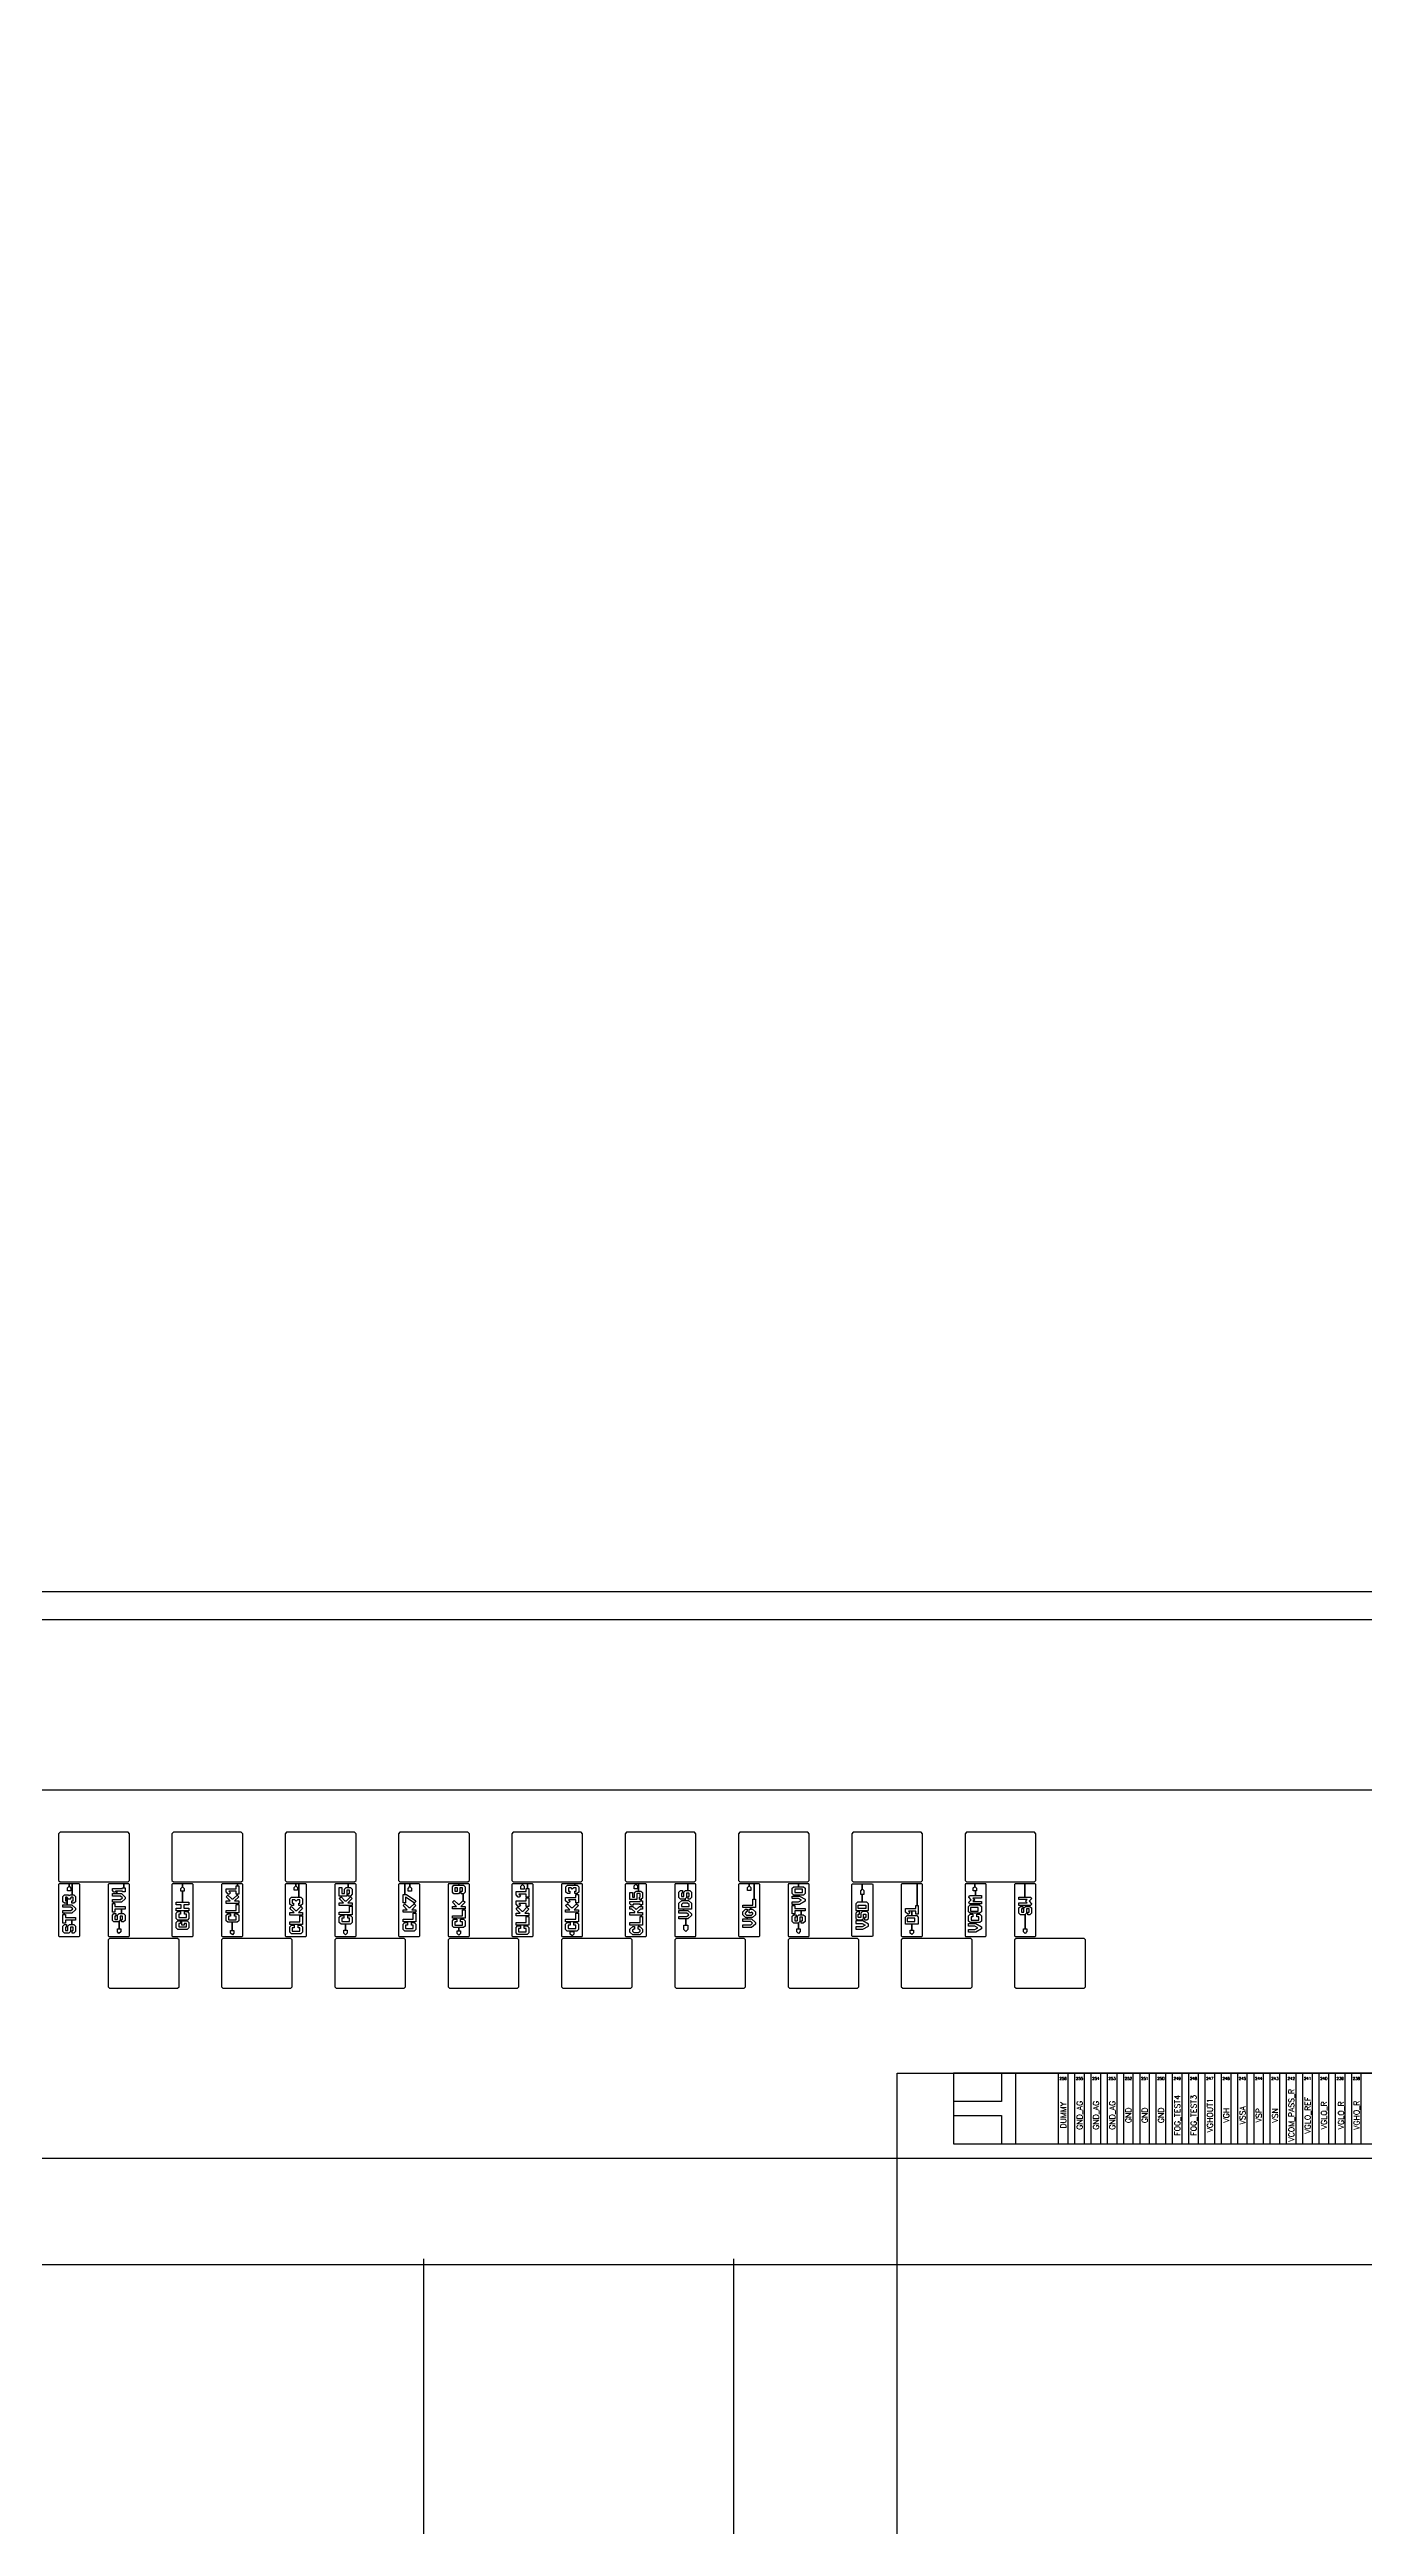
# Model space of a CAD drawing. Header units: millimetres. Extents: x 1862 to 2439, y 367 to 860.
# Drawn here: x 2035.96 to 2045.24, y 553.34 to 570.83 of the extents above; entities that cross this region are included whole.
import ezdxf
from ezdxf.enums import TextEntityAlignment as Align

# ---------------------------------------------------------------- set-up
doc = ezdxf.new("R2010")
doc.units = ezdxf.units.MM
for name, color, linetype in [('BL', 7, 'Continuous'), ('Cover lens', 6, 'Continuous'), ('dim', 4, 'Continuous'), ('DIM（标注）', 3, 'Continuous'), ('FPC', 7, 'Continuous'), ('标 注', 3, 'Continuous')]:
    doc.layers.add(name, color=color, linetype=linetype)
doc.styles.get("Standard").update_dxf_attribs({"font": 'txt', "bigfont": 'gbcbig.shx'})
doc.styles.add('宋体', font='')
doc.styles.get('宋体').set_extended_font_data('SimSun')
doc.dimstyles.new('LYLCM', dxfattribs={"dimtxt": 3, "dimasz": 1.2, "dimexe": 0.2, "dimexo": 0.2, "dimgap": 0.09, "dimtad": 0, "dimzin": 0, "dimdsep": 46, "dimtxsty": '宋体', "dimcen": 0.1, "dimadec": 0, "dimazin": 0, "dimtfac": 1, "dimtofl": 0, "dimtmove": 0, "dimatfit": 0, "dimldrblk": 'CLOSEDBLANK', "dimfxl": 1, "dimtolj": 1, "dimtzin": 0, "dimarcsym": 0})
doc.dimstyles.new('标准', dxfattribs={"dimtxt": 3, "dimasz": 1, "dimexe": 0.8, "dimexo": 0.3, "dimtad": 1, "dimdsep": 46, "dimtxsty": 'Standard', "dimcen": 1, "dimadec": 0, "dimazin": 2, "dimtfac": 1, "dimtmove": 0, "dimatfit": 3, "dimfxl": 1, "dimarcsym": 0})

# ---------------------------------------------------------------- blocks, each defined once
blk = doc.blocks.new('*D56')
at = {"layer": 'Defpoints', "color": 0}
for p in [(2042.371, 646.543), (1993.535, 559.743), (2036.827, 559.743)]:
    blk.add_point(p, dxfattribs=at)
at = {"layer": 'dim', "color": 0, "lineweight": -2}
for p, q in [((2042.071, 646.543), (1992.735, 646.543)), ((1993.535, 645.543), (1993.535, 560.743)), ((2036.527, 559.743), (1992.735, 559.743))]:
    blk.add_line(p, q, dxfattribs=at)
at = {"layer": 'dim', "color": 0}
for points in [[(1993.368, 645.543), (1993.702, 645.543), (1993.535, 646.543)], [(1993.368, 560.743), (1993.702, 560.743), (1993.535, 559.743)]]:
    blk.add_solid(points, dxfattribs=at)
at = {"layer": 'dim', "color": 0, "insert": (1990.999, 603.143), "char_height": 3, "attachment_point": 5, "rotation": 90, "style": '宋体'}
blk.add_mtext('\\A1;*86.8±0.15(CG VA)', dxfattribs=at)
blk = doc.blocks.new('LCD')
at = {"color": 6}
blk.add_line((7370.542, -538.585), (7424.382, -538.585), dxfattribs=at)
for points in [[(7370.542, -535.985), (7424.382, -535.985), (7424.382, -447.285), (7370.542, -447.285)], [(7371.542, -534.585), (7423.382, -534.585), (7423.382, -448.185), (7371.542, -448.185)], [(7375.707, -536.625), (7375.717, -536.635), (7376.197, -536.635), (7376.207, -536.625), (7376.207, -536.295), (7376.197, -536.285), (7375.717, -536.285), (7375.707, -536.295)], [(7376.507, -536.625), (7376.517, -536.635), (7376.997, -536.635), (7377.007, -536.625), (7377.007, -536.295), (7376.997, -536.285), (7376.517, -536.285), (7376.507, -536.295)], [(7377.307, -536.625), (7377.317, -536.635), (7377.797, -536.635), (7377.807, -536.625), (7377.807, -536.295), (7377.797, -536.285), (7377.317, -536.285), (7377.307, -536.295)], [(7378.107, -536.625), (7378.117, -536.635), (7378.597, -536.635), (7378.607, -536.625), (7378.607, -536.295), (7378.597, -536.285), (7378.117, -536.285), (7378.107, -536.295)], [(7378.907, -536.625), (7378.917, -536.635), (7379.397, -536.635), (7379.407, -536.625), (7379.407, -536.295), (7379.397, -536.285), (7378.917, -536.285), (7378.907, -536.295)], [(7379.707, -536.625), (7379.717, -536.635), (7380.197, -536.635), (7380.207, -536.625), (7380.207, -536.295), (7380.197, -536.285), (7379.717, -536.285), (7379.707, -536.295)], [(7380.507, -536.625), (7380.517, -536.635), (7380.997, -536.635), (7381.007, -536.625), (7381.007, -536.295), (7380.997, -536.285), (7380.517, -536.285), (7380.507, -536.295)], [(7381.307, -536.625), (7381.317, -536.635), (7381.797, -536.635), (7381.807, -536.625), (7381.807, -536.295), (7381.797, -536.285), (7381.317, -536.285), (7381.307, -536.295)], [(7382.107, -536.625), (7382.117, -536.635), (7382.597, -536.635), (7382.607, -536.625), (7382.607, -536.295), (7382.597, -536.285), (7382.117, -536.285), (7382.107, -536.295)], [(7375.707, -537.016), (7375.711, -537.02), (7375.853, -537.02), (7375.857, -537.016), (7375.857, -536.654), (7375.853, -536.65), (7375.802, -536.65), (7375.802, -536.726), (7375.815, -536.726), (7375.827, -536.738), (7375.827, -536.775), (7375.815, -536.786), (7375.8, -536.786), (7375.8, -536.768), (7375.808, -536.768), (7375.809, -536.768), (7375.809, -536.745), (7375.808, -536.744), (7375.796, -536.744), (7375.791, -536.749), (7375.791, -536.756), (7375.783, -536.756), (7375.782, -536.758), (7375.78, -536.756), (7375.773, -536.756), (7375.773, -536.749), (7375.768, -536.745), (7375.768, -536.796), (7375.8, -536.796), (7375.827, -536.82), (7375.827, -536.833), (7375.8, -536.856), (7375.746, -536.856), (7375.746, -536.866), (7375.755, -536.866), (7375.755, -536.887), (7375.827, -536.887), (7375.827, -536.905), (7375.8, -536.905), (7375.8, -536.936), (7375.815, -536.936), (7375.827, -536.947), (7375.827, -536.985), (7375.815, -536.996), (7375.802, -536.996), (7375.802, -536.978), (7375.808, -536.978), (7375.809, -536.977), (7375.809, -536.955), (7375.808, -536.954), (7375.792, -536.954), (7375.791, -536.955), (7375.791, -536.985), (7375.782, -536.994), (7375.779, -536.996), (7375.749, -536.996), (7375.737, -536.985), (7375.737, -536.947), (7375.749, -536.936), (7375.762, -536.936), (7375.762, -536.954), (7375.756, -536.954), (7375.755, -536.955), (7375.755, -536.977), (7375.756, -536.978), (7375.772, -536.978), (7375.773, -536.977), (7375.773, -536.947), (7375.785, -536.936), (7375.8, -536.936), (7375.8, -536.905), (7375.755, -536.905), (7375.755, -536.926), (7375.737, -536.926), (7375.737, -536.866), (7375.746, -536.866), (7375.746, -536.856), (7375.737, -536.856), (7375.737, -536.838), (7375.793, -536.838), (7375.807, -536.826), (7375.793, -536.814), (7375.737, -536.814), (7375.737, -536.796), (7375.768, -536.796), (7375.768, -536.745), (7375.767, -536.744), (7375.756, -536.744), (7375.755, -536.745), (7375.755, -536.768), (7375.756, -536.768), (7375.764, -536.768), (7375.764, -536.786), (7375.749, -536.786), (7375.737, -536.775), (7375.737, -536.738), (7375.749, -536.726), (7375.775, -536.726), (7375.782, -536.733), (7375.789, -536.726), (7375.802, -536.726), (7375.802, -536.65), (7375.782, -536.65), (7375.782, -536.666), (7375.794, -536.679), (7375.794, -536.679), (7375.794, -536.698), (7375.77, -536.698), (7375.77, -536.678), (7375.782, -536.666), (7375.782, -536.65), (7375.711, -536.65), (7375.707, -536.654)], [(7376.057, -537.016), (7376.061, -537.02), (7376.203, -537.02), (7376.207, -537.016), (7376.207, -536.654), (7376.203, -536.65), (7376.168, -536.65), (7376.168, -536.678), (7376.177, -536.678), (7376.177, -536.706), (7376.159, -536.706), (7376.159, -536.7), (7376.118, -536.7), (7376.118, -536.718), (7376.15, -536.718), (7376.177, -536.742), (7376.177, -536.755), (7376.15, -536.778), (7376.096, -536.778), (7376.096, -536.788), (7376.105, -536.788), (7376.105, -536.809), (7376.177, -536.809), (7376.177, -536.827), (7376.15, -536.827), (7376.15, -536.858), (7376.165, -536.858), (7376.177, -536.869), (7376.177, -536.907), (7376.165, -536.918), (7376.152, -536.918), (7376.152, -536.9), (7376.158, -536.9), (7376.159, -536.899), (7376.159, -536.877), (7376.158, -536.876), (7376.141, -536.876), (7376.141, -536.877), (7376.141, -536.907), (7376.134, -536.913), (7376.134, -536.967), (7376.146, -536.967), (7376.146, -536.987), (7376.133, -536.999), (7376.122, -536.987), (7376.122, -536.967), (7376.134, -536.967), (7376.134, -536.913), (7376.129, -536.918), (7376.098, -536.918), (7376.087, -536.907), (7376.087, -536.869), (7376.098, -536.858), (7376.111, -536.858), (7376.111, -536.876), (7376.105, -536.876), (7376.105, -536.877), (7376.105, -536.899), (7376.105, -536.9), (7376.122, -536.9), (7376.123, -536.899), (7376.123, -536.869), (7376.134, -536.858), (7376.15, -536.858), (7376.15, -536.827), (7376.105, -536.827), (7376.105, -536.848), (7376.087, -536.848), (7376.087, -536.788), (7376.096, -536.788), (7376.096, -536.778), (7376.087, -536.778), (7376.087, -536.76), (7376.143, -536.76), (7376.157, -536.748), (7376.143, -536.736), (7376.087, -536.736), (7376.087, -536.718), (7376.118, -536.718), (7376.118, -536.7), (7376.109, -536.7), (7376.109, -536.708), (7376.096, -536.708), (7376.087, -536.697), (7376.087, -536.682), (7376.159, -536.682), (7376.159, -536.678), (7376.168, -536.678), (7376.168, -536.65), (7376.061, -536.65), (7376.057, -536.654)], [(7376.507, -537.016), (7376.511, -537.02), (7376.653, -537.02), (7376.657, -537.016), (7376.657, -536.654), (7376.653, -536.65), (7376.582, -536.65), (7376.582, -536.669), (7376.594, -536.682), (7376.594, -536.701), (7376.582, -536.701), (7376.582, -536.779), (7376.627, -536.779), (7376.627, -536.797), (7376.591, -536.797), (7376.591, -536.821), (7376.627, -536.821), (7376.627, -536.839), (7376.605, -536.839), (7376.605, -536.845), (7376.616, -536.845), (7376.627, -536.856), (7376.627, -536.894), (7376.616, -536.905), (7376.596, -536.905), (7376.596, -536.911), (7376.615, -536.911), (7376.627, -536.922), (7376.627, -536.96), (7376.615, -536.971), (7376.548, -536.971), (7376.537, -536.96), (7376.537, -536.922), (7376.548, -536.911), (7376.567, -536.911), (7376.567, -536.929), (7376.555, -536.929), (7376.555, -536.93), (7376.555, -536.952), (7376.555, -536.953), (7376.608, -536.953), (7376.609, -536.952), (7376.609, -536.93), (7376.608, -536.929), (7376.594, -536.929), (7376.594, -536.941), (7376.576, -536.941), (7376.576, -536.911), (7376.596, -536.911), (7376.596, -536.905), (7376.548, -536.905), (7376.537, -536.894), (7376.537, -536.856), (7376.548, -536.845), (7376.568, -536.845), (7376.568, -536.863), (7376.556, -536.863), (7376.555, -536.864), (7376.555, -536.886), (7376.556, -536.887), (7376.608, -536.887), (7376.609, -536.886), (7376.609, -536.864), (7376.608, -536.863), (7376.595, -536.863), (7376.595, -536.845), (7376.605, -536.845), (7376.605, -536.839), (7376.537, -536.839), (7376.537, -536.821), (7376.573, -536.821), (7376.573, -536.797), (7376.537, -536.797), (7376.537, -536.779), (7376.582, -536.779), (7376.582, -536.701), (7376.57, -536.701), (7376.57, -536.681), (7376.582, -536.669), (7376.582, -536.65), (7376.511, -536.65), (7376.507, -536.654)], [(7376.857, -537.016), (7376.861, -537.02), (7377.003, -537.02), (7377.007, -537.016), (7377.007, -536.654), (7377.003, -536.65), (7376.97, -536.65), (7376.97, -536.662), (7376.979, -536.662), (7376.979, -536.722), (7376.967, -536.722), (7376.967, -536.728), (7376.979, -536.741), (7376.95, -536.77), (7376.979, -536.77), (7376.979, -536.788), (7376.97, -536.788), (7376.97, -536.794), (7376.979, -536.794), (7376.979, -536.854), (7376.958, -536.854), (7376.958, -536.86), (7376.968, -536.86), (7376.979, -536.871), (7376.979, -536.909), (7376.968, -536.92), (7376.933, -536.92), (7376.933, -536.978), (7376.945, -536.978), (7376.945, -536.998), (7376.934, -537.01), (7376.921, -536.998), (7376.921, -536.978), (7376.933, -536.978), (7376.933, -536.92), (7376.901, -536.92), (7376.889, -536.909), (7376.889, -536.871), (7376.901, -536.86), (7376.921, -536.86), (7376.921, -536.878), (7376.908, -536.878), (7376.907, -536.879), (7376.907, -536.901), (7376.908, -536.902), (7376.961, -536.902), (7376.961, -536.901), (7376.961, -536.879), (7376.961, -536.878), (7376.948, -536.878), (7376.948, -536.86), (7376.958, -536.86), (7376.958, -536.854), (7376.889, -536.854), (7376.889, -536.836), (7376.961, -536.836), (7376.961, -536.794), (7376.97, -536.794), (7376.97, -536.788), (7376.889, -536.788), (7376.889, -536.77), (7376.919, -536.77), (7376.889, -536.741), (7376.902, -536.728), (7376.929, -536.755), (7376.94, -536.755), (7376.967, -536.728), (7376.967, -536.722), (7376.961, -536.722), (7376.961, -536.701), (7376.909, -536.701), (7376.92, -536.712), (7376.911, -536.722), (7376.905, -536.722), (7376.889, -536.706), (7376.889, -536.683), (7376.961, -536.683), (7376.961, -536.662), (7376.97, -536.662), (7376.97, -536.65), (7376.861, -536.65), (7376.857, -536.654)], [(7377.307, -537.016), (7377.311, -537.02), (7377.453, -537.02), (7377.457, -537.016), (7377.457, -536.654), (7377.453, -536.65), (7377.402, -536.65), (7377.402, -536.743), (7377.418, -536.743), (7377.429, -536.754), (7377.429, -536.792), (7377.418, -536.803), (7377.417, -536.803), (7377.417, -536.809), (7377.429, -536.822), (7377.4, -536.851), (7377.429, -536.851), (7377.429, -536.869), (7377.42, -536.869), (7377.42, -536.875), (7377.429, -536.875), (7377.429, -536.935), (7377.408, -536.935), (7377.408, -536.941), (7377.418, -536.941), (7377.429, -536.952), (7377.429, -536.99), (7377.418, -537.001), (7377.351, -537.001), (7377.339, -536.99), (7377.339, -536.952), (7377.351, -536.941), (7377.371, -536.941), (7377.371, -536.959), (7377.358, -536.959), (7377.357, -536.96), (7377.357, -536.982), (7377.358, -536.983), (7377.411, -536.983), (7377.411, -536.982), (7377.411, -536.96), (7377.411, -536.959), (7377.398, -536.959), (7377.398, -536.941), (7377.408, -536.941), (7377.408, -536.935), (7377.339, -536.935), (7377.339, -536.917), (7377.411, -536.917), (7377.411, -536.875), (7377.42, -536.875), (7377.42, -536.869), (7377.339, -536.869), (7377.339, -536.851), (7377.369, -536.851), (7377.339, -536.822), (7377.352, -536.809), (7377.379, -536.836), (7377.39, -536.836), (7377.417, -536.809), (7377.417, -536.803), (7377.402, -536.803), (7377.402, -536.785), (7377.411, -536.785), (7377.411, -536.784), (7377.411, -536.762), (7377.411, -536.761), (7377.394, -536.761), (7377.384, -536.771), (7377.375, -536.761), (7377.358, -536.761), (7377.357, -536.762), (7377.357, -536.784), (7377.358, -536.785), (7377.366, -536.785), (7377.366, -536.803), (7377.351, -536.803), (7377.339, -536.792), (7377.339, -536.754), (7377.351, -536.743), (7377.382, -536.743), (7377.384, -536.745), (7377.387, -536.743), (7377.402, -536.743), (7377.402, -536.65), (7377.381, -536.65), (7377.381, -536.662), (7377.393, -536.675), (7377.393, -536.694), (7377.369, -536.694), (7377.369, -536.674), (7377.381, -536.662), (7377.381, -536.65), (7377.311, -536.65), (7377.307, -536.654)], [(7377.657, -537.016), (7377.661, -537.02), (7377.803, -537.02), (7377.807, -537.016), (7377.807, -536.654), (7377.803, -536.65), (7377.752, -536.65), (7377.752, -536.675), (7377.768, -536.675), (7377.779, -536.686), (7377.779, -536.723), (7377.768, -536.735), (7377.767, -536.735), (7377.767, -536.741), (7377.779, -536.753), (7377.75, -536.783), (7377.779, -536.783), (7377.779, -536.801), (7377.77, -536.801), (7377.77, -536.807), (7377.779, -536.807), (7377.779, -536.867), (7377.758, -536.867), (7377.758, -536.873), (7377.768, -536.873), (7377.779, -536.884), (7377.779, -536.921), (7377.768, -536.933), (7377.732, -536.933), (7377.732, -536.976), (7377.744, -536.976), (7377.744, -536.996), (7377.732, -537.008), (7377.72, -536.997), (7377.72, -536.976), (7377.732, -536.976), (7377.732, -536.933), (7377.701, -536.933), (7377.689, -536.921), (7377.689, -536.884), (7377.701, -536.873), (7377.721, -536.873), (7377.721, -536.891), (7377.708, -536.891), (7377.707, -536.891), (7377.707, -536.914), (7377.708, -536.915), (7377.761, -536.915), (7377.761, -536.914), (7377.761, -536.891), (7377.761, -536.891), (7377.748, -536.891), (7377.748, -536.873), (7377.758, -536.873), (7377.758, -536.867), (7377.689, -536.867), (7377.689, -536.849), (7377.761, -536.849), (7377.761, -536.807), (7377.77, -536.807), (7377.77, -536.801), (7377.689, -536.801), (7377.689, -536.783), (7377.719, -536.783), (7377.689, -536.753), (7377.702, -536.741), (7377.729, -536.768), (7377.74, -536.768), (7377.767, -536.741), (7377.767, -536.735), (7377.752, -536.735), (7377.752, -536.717), (7377.761, -536.717), (7377.761, -536.716), (7377.761, -536.693), (7377.761, -536.693), (7377.744, -536.693), (7377.743, -536.693), (7377.743, -536.735), (7377.689, -536.735), (7377.689, -536.675), (7377.707, -536.675), (7377.707, -536.717), (7377.725, -536.717), (7377.725, -536.686), (7377.737, -536.675), (7377.752, -536.675), (7377.752, -536.65), (7377.661, -536.65), (7377.657, -536.654)], [(7378.107, -537.016), (7378.111, -537.02), (7378.253, -537.02), (7378.257, -537.016), (7378.257, -536.654), (7378.253, -536.65), (7378.187, -536.65), (7378.187, -536.668), (7378.198, -536.68), (7378.198, -536.7), (7378.174, -536.7), (7378.174, -536.681), (7378.187, -536.668), (7378.187, -536.65), (7378.151, -536.65), (7378.151, -536.724), (7378.163, -536.724), (7378.229, -536.77), (7378.218, -536.785), (7378.217, -536.784), (7378.217, -536.79), (7378.229, -536.803), (7378.2, -536.832), (7378.229, -536.832), (7378.229, -536.85), (7378.22, -536.85), (7378.22, -536.856), (7378.229, -536.856), (7378.229, -536.916), (7378.208, -536.916), (7378.208, -536.922), (7378.218, -536.922), (7378.229, -536.933), (7378.229, -536.971), (7378.218, -536.982), (7378.151, -536.982), (7378.139, -536.971), (7378.139, -536.933), (7378.151, -536.922), (7378.171, -536.922), (7378.171, -536.94), (7378.158, -536.94), (7378.157, -536.941), (7378.157, -536.963), (7378.158, -536.964), (7378.211, -536.964), (7378.211, -536.963), (7378.211, -536.941), (7378.211, -536.94), (7378.198, -536.94), (7378.198, -536.922), (7378.208, -536.922), (7378.208, -536.916), (7378.139, -536.916), (7378.139, -536.898), (7378.211, -536.898), (7378.211, -536.856), (7378.22, -536.856), (7378.22, -536.85), (7378.139, -536.85), (7378.139, -536.832), (7378.169, -536.832), (7378.139, -536.803), (7378.152, -536.79), (7378.179, -536.817), (7378.19, -536.817), (7378.217, -536.79), (7378.217, -536.784), (7378.157, -536.742), (7378.157, -536.742), (7378.157, -536.784), (7378.139, -536.784), (7378.139, -536.724), (7378.151, -536.724), (7378.151, -536.65), (7378.111, -536.65), (7378.107, -536.654)], [(7378.457, -537.016), (7378.461, -537.02), (7378.603, -537.02), (7378.607, -537.016), (7378.607, -536.654), (7378.603, -536.65), (7378.532, -536.65), (7378.532, -536.659), (7378.566, -536.659), (7378.577, -536.671), (7378.577, -536.708), (7378.566, -536.719), (7378.564, -536.719), (7378.564, -536.766), (7378.577, -536.779), (7378.548, -536.808), (7378.577, -536.808), (7378.577, -536.826), (7378.568, -536.826), (7378.568, -536.832), (7378.577, -536.832), (7378.577, -536.892), (7378.555, -536.892), (7378.555, -536.898), (7378.566, -536.898), (7378.577, -536.91), (7378.577, -536.947), (7378.566, -536.958), (7378.532, -536.958), (7378.532, -536.98), (7378.544, -536.98), (7378.544, -537), (7378.532, -537.012), (7378.52, -537), (7378.52, -536.98), (7378.532, -536.98), (7378.532, -536.958), (7378.498, -536.958), (7378.487, -536.947), (7378.487, -536.91), (7378.498, -536.898), (7378.518, -536.898), (7378.518, -536.916), (7378.506, -536.916), (7378.505, -536.917), (7378.505, -536.94), (7378.506, -536.94), (7378.558, -536.94), (7378.559, -536.94), (7378.559, -536.917), (7378.558, -536.916), (7378.545, -536.916), (7378.545, -536.898), (7378.555, -536.898), (7378.555, -536.892), (7378.487, -536.892), (7378.487, -536.874), (7378.559, -536.874), (7378.559, -536.832), (7378.568, -536.832), (7378.568, -536.826), (7378.487, -536.826), (7378.487, -536.808), (7378.516, -536.808), (7378.487, -536.779), (7378.5, -536.766), (7378.527, -536.793), (7378.537, -536.793), (7378.564, -536.766), (7378.564, -536.719), (7378.55, -536.719), (7378.55, -536.701), (7378.558, -536.701), (7378.559, -536.701), (7378.559, -536.678), (7378.558, -536.677), (7378.541, -536.677), (7378.541, -536.708), (7378.53, -536.719), (7378.498, -536.719), (7378.487, -536.708), (7378.487, -536.671), (7378.498, -536.659), (7378.532, -536.659), (7378.532, -536.65), (7378.461, -536.65), (7378.457, -536.654)], [(7378.523, -536.701), (7378.523, -536.677), (7378.506, -536.677), (7378.505, -536.678), (7378.505, -536.701), (7378.506, -536.701), (7378.522, -536.701)], [(7378.907, -537.016), (7378.911, -537.02), (7379.053, -537.02), (7379.057, -537.016), (7379.057, -536.654), (7379.053, -536.65), (7379.018, -536.65), (7379.018, -536.682), (7379.027, -536.682), (7379.027, -536.742), (7379.018, -536.742), (7379.018, -536.748), (7379.027, -536.748), (7379.027, -536.808), (7379.014, -536.808), (7379.014, -536.814), (7379.027, -536.827), (7378.998, -536.856), (7379.027, -536.856), (7379.027, -536.874), (7379.018, -536.874), (7379.018, -536.88), (7379.027, -536.88), (7379.027, -536.94), (7379.005, -536.94), (7379.005, -536.946), (7379.016, -536.946), (7379.027, -536.957), (7379.027, -536.995), (7379.016, -537.006), (7378.948, -537.006), (7378.937, -536.995), (7378.937, -536.957), (7378.948, -536.946), (7378.968, -536.946), (7378.968, -536.964), (7378.956, -536.964), (7378.955, -536.965), (7378.955, -536.987), (7378.956, -536.988), (7379.008, -536.988), (7379.009, -536.987), (7379.009, -536.965), (7379.008, -536.964), (7378.995, -536.964), (7378.995, -536.946), (7379.005, -536.946), (7379.005, -536.94), (7378.937, -536.94), (7378.937, -536.922), (7379.009, -536.922), (7379.009, -536.88), (7379.018, -536.88), (7379.018, -536.874), (7378.937, -536.874), (7378.937, -536.856), (7378.966, -536.856), (7378.937, -536.827), (7378.95, -536.814), (7378.977, -536.841), (7378.987, -536.841), (7379.014, -536.814), (7379.014, -536.808), (7379.009, -536.808), (7379.009, -536.787), (7378.957, -536.787), (7378.968, -536.798), (7378.958, -536.808), (7378.952, -536.808), (7378.937, -536.793), (7378.937, -536.769), (7379.009, -536.769), (7379.009, -536.748), (7379.018, -536.748), (7379.018, -536.742), (7379.009, -536.742), (7379.009, -536.721), (7378.957, -536.721), (7378.968, -536.732), (7378.958, -536.742), (7378.952, -536.742), (7378.937, -536.727), (7378.937, -536.703), (7379.009, -536.703), (7379.009, -536.682), (7379.018, -536.682), (7379.018, -536.65), (7378.983, -536.65), (7378.983, -536.654), (7378.994, -536.665), (7378.994, -536.686), (7378.97, -536.686), (7378.97, -536.666), (7378.983, -536.654), (7378.983, -536.65), (7378.911, -536.65), (7378.907, -536.654)], [(7379.257, -537.016), (7379.261, -537.02), (7379.403, -537.02), (7379.407, -537.016), (7379.407, -536.654), (7379.403, -536.65), (7379.352, -536.65), (7379.352, -536.658), (7379.368, -536.658), (7379.379, -536.669), (7379.379, -536.707), (7379.368, -536.718), (7379.368, -536.718), (7379.368, -536.724), (7379.377, -536.724), (7379.377, -536.784), (7379.364, -536.784), (7379.364, -536.79), (7379.377, -536.803), (7379.348, -536.832), (7379.377, -536.832), (7379.377, -536.85), (7379.368, -536.85), (7379.368, -536.856), (7379.377, -536.856), (7379.377, -536.916), (7379.355, -536.916), (7379.355, -536.922), (7379.366, -536.922), (7379.377, -536.933), (7379.377, -536.971), (7379.366, -536.982), (7379.332, -536.982), (7379.332, -536.985), (7379.344, -536.985), (7379.344, -537.004), (7379.332, -537.017), (7379.32, -537.005), (7379.32, -536.985), (7379.332, -536.985), (7379.332, -536.982), (7379.298, -536.982), (7379.287, -536.971), (7379.287, -536.933), (7379.298, -536.922), (7379.318, -536.922), (7379.318, -536.94), (7379.306, -536.94), (7379.305, -536.941), (7379.305, -536.963), (7379.306, -536.964), (7379.358, -536.964), (7379.359, -536.963), (7379.359, -536.941), (7379.358, -536.94), (7379.345, -536.94), (7379.345, -536.922), (7379.355, -536.922), (7379.355, -536.916), (7379.287, -536.916), (7379.287, -536.898), (7379.359, -536.898), (7379.359, -536.856), (7379.368, -536.856), (7379.368, -536.85), (7379.287, -536.85), (7379.287, -536.832), (7379.316, -536.832), (7379.287, -536.803), (7379.3, -536.79), (7379.327, -536.817), (7379.337, -536.817), (7379.364, -536.79), (7379.364, -536.784), (7379.359, -536.784), (7379.359, -536.763), (7379.307, -536.763), (7379.318, -536.774), (7379.308, -536.784), (7379.302, -536.784), (7379.287, -536.768), (7379.287, -536.745), (7379.359, -536.745), (7379.359, -536.724), (7379.368, -536.724), (7379.368, -536.718), (7379.352, -536.718), (7379.352, -536.7), (7379.361, -536.7), (7379.361, -536.699), (7379.361, -536.677), (7379.361, -536.676), (7379.344, -536.676), (7379.334, -536.686), (7379.325, -536.676), (7379.308, -536.676), (7379.307, -536.677), (7379.307, -536.699), (7379.308, -536.7), (7379.316, -536.7), (7379.316, -536.718), (7379.301, -536.718), (7379.289, -536.707), (7379.289, -536.669), (7379.301, -536.658), (7379.332, -536.658), (7379.334, -536.66), (7379.337, -536.658), (7379.352, -536.658), (7379.352, -536.65), (7379.261, -536.65), (7379.257, -536.654)], [(7379.707, -537.016), (7379.711, -537.02), (7379.853, -537.02), (7379.857, -537.016), (7379.857, -536.654), (7379.853, -536.65), (7379.801, -536.65), (7379.801, -536.7), (7379.819, -536.7), (7379.83, -536.711), (7379.83, -536.749), (7379.821, -536.758), (7379.821, -536.77), (7379.83, -536.77), (7379.83, -536.798), (7379.82, -536.798), (7379.82, -536.81), (7379.83, -536.81), (7379.83, -536.828), (7379.816, -536.828), (7379.794, -536.846), (7379.794, -536.852), (7379.83, -536.852), (7379.83, -536.87), (7379.821, -536.87), (7379.821, -536.88), (7379.83, -536.88), (7379.83, -536.94), (7379.804, -536.94), (7379.804, -536.95), (7379.81, -536.95), (7379.83, -536.969), (7379.83, -536.991), (7379.81, -537.01), (7379.761, -537.01), (7379.74, -536.991), (7379.74, -536.969), (7379.761, -536.95), (7379.772, -536.95), (7379.772, -536.968), (7379.768, -536.968), (7379.758, -536.977), (7379.758, -536.983), (7379.768, -536.992), (7379.802, -536.992), (7379.812, -536.983), (7379.812, -536.977), (7379.802, -536.968), (7379.799, -536.968), (7379.799, -536.95), (7379.804, -536.95), (7379.804, -536.94), (7379.74, -536.94), (7379.74, -536.922), (7379.812, -536.922), (7379.812, -536.88), (7379.821, -536.88), (7379.821, -536.87), (7379.74, -536.87), (7379.74, -536.852), (7379.776, -536.852), (7379.776, -536.846), (7379.755, -536.828), (7379.74, -536.828), (7379.74, -536.81), (7379.762, -536.81), (7379.785, -536.83), (7379.809, -536.81), (7379.82, -536.81), (7379.82, -536.798), (7379.812, -536.798), (7379.812, -536.792), (7379.763, -536.792), (7379.763, -536.8), (7379.75, -536.8), (7379.74, -536.789), (7379.74, -536.774), (7379.812, -536.774), (7379.812, -536.77), (7379.821, -536.77), (7379.821, -536.758), (7379.819, -536.76), (7379.808, -536.76), (7379.808, -536.742), (7379.811, -536.742), (7379.812, -536.741), (7379.812, -536.719), (7379.811, -536.718), (7379.791, -536.718), (7379.79, -536.719), (7379.79, -536.76), (7379.74, -536.76), (7379.74, -536.709), (7379.758, -536.709), (7379.758, -536.742), (7379.772, -536.742), (7379.772, -536.711), (7379.784, -536.7), (7379.801, -536.7), (7379.801, -536.65), (7379.782, -536.65), (7379.782, -536.651), (7379.794, -536.663), (7379.794, -536.683), (7379.77, -536.683), (7379.77, -536.663), (7379.782, -536.651), (7379.782, -536.65), (7379.711, -536.65), (7379.707, -536.654)], [(7380.057, -537.016), (7380.061, -537.02), (7380.203, -537.02), (7380.207, -537.016), (7380.207, -536.654), (7380.203, -536.65), (7380.149, -536.65), (7380.149, -536.697), (7380.164, -536.697), (7380.176, -536.708), (7380.176, -536.746), (7380.164, -536.757), (7380.151, -536.757), (7380.151, -536.739), (7380.157, -536.739), (7380.158, -536.738), (7380.158, -536.716), (7380.157, -536.715), (7380.141, -536.715), (7380.14, -536.716), (7380.14, -536.746), (7380.131, -536.754), (7380.131, -536.767), (7380.155, -536.767), (7380.176, -536.786), (7380.176, -536.827), (7380.118, -536.827), (7380.118, -536.837), (7380.15, -536.837), (7380.176, -536.86), (7380.176, -536.873), (7380.15, -536.897), (7380.135, -536.897), (7380.135, -536.94), (7380.149, -536.94), (7380.149, -536.972), (7380.135, -536.986), (7380.135, -536.986), (7380.121, -536.972), (7380.121, -536.94), (7380.135, -536.94), (7380.135, -536.897), (7380.086, -536.897), (7380.086, -536.879), (7380.143, -536.879), (7380.156, -536.867), (7380.143, -536.855), (7380.086, -536.855), (7380.086, -536.837), (7380.118, -536.837), (7380.118, -536.827), (7380.086, -536.827), (7380.086, -536.786), (7380.107, -536.767), (7380.131, -536.767), (7380.131, -536.754), (7380.128, -536.757), (7380.098, -536.757), (7380.086, -536.746), (7380.086, -536.708), (7380.098, -536.697), (7380.111, -536.697), (7380.111, -536.715), (7380.105, -536.715), (7380.104, -536.716), (7380.104, -536.738), (7380.105, -536.739), (7380.121, -536.739), (7380.122, -536.738), (7380.122, -536.708), (7380.134, -536.697), (7380.149, -536.697), (7380.149, -536.65), (7380.061, -536.65), (7380.057, -536.654)], [(7380.148, -536.785), (7380.114, -536.785), (7380.104, -536.794), (7380.104, -536.809), (7380.158, -536.809), (7380.158, -536.794)], [(7380.507, -537.016), (7380.511, -537.02), (7380.653, -537.02), (7380.657, -537.016), (7380.657, -536.654), (7380.653, -536.65), (7380.618, -536.65), (7380.618, -536.758), (7380.627, -536.758), (7380.627, -536.817), (7380.594, -536.817), (7380.594, -536.827), (7380.606, -536.827), (7380.627, -536.847), (7380.627, -536.868), (7380.606, -536.887), (7380.569, -536.887), (7380.569, -536.897), (7380.6, -536.897), (7380.627, -536.921), (7380.627, -536.934), (7380.6, -536.957), (7380.537, -536.957), (7380.537, -536.939), (7380.594, -536.939), (7380.607, -536.927), (7380.594, -536.915), (7380.537, -536.915), (7380.537, -536.897), (7380.569, -536.897), (7380.569, -536.887), (7380.558, -536.887), (7380.537, -536.868), (7380.537, -536.847), (7380.558, -536.827), (7380.569, -536.827), (7380.569, -536.845), (7380.565, -536.845), (7380.555, -536.855), (7380.555, -536.86), (7380.565, -536.869), (7380.599, -536.869), (7380.609, -536.86), (7380.609, -536.855), (7380.6, -536.846), (7380.6, -536.853), (7380.582, -536.853), (7380.582, -536.827), (7380.594, -536.827), (7380.594, -536.817), (7380.537, -536.817), (7380.537, -536.799), (7380.609, -536.799), (7380.609, -536.758), (7380.618, -536.758), (7380.618, -536.65), (7380.582, -536.65), (7380.582, -536.663), (7380.594, -536.675), (7380.594, -536.695), (7380.57, -536.695), (7380.57, -536.674), (7380.582, -536.663), (7380.582, -536.65), (7380.511, -536.65), (7380.507, -536.654)], [(7380.857, -537.016), (7380.861, -537.02), (7381.003, -537.02), (7381.007, -537.016), (7381.007, -536.654), (7381.003, -536.65), (7380.932, -536.65), (7380.932, -536.669), (7380.966, -536.669), (7380.977, -536.68), (7380.977, -536.717), (7380.966, -536.729), (7380.912, -536.729), (7380.912, -536.735), (7380.937, -536.735), (7380.977, -536.758), (7380.977, -536.771), (7380.937, -536.795), (7380.896, -536.795), (7380.896, -536.801), (7380.905, -536.801), (7380.905, -536.822), (7380.977, -536.822), (7380.977, -536.84), (7380.95, -536.84), (7380.95, -536.867), (7380.965, -536.867), (7380.977, -536.878), (7380.977, -536.915), (7380.965, -536.927), (7380.95, -536.927), (7380.95, -536.909), (7380.958, -536.909), (7380.959, -536.908), (7380.959, -536.885), (7380.958, -536.885), (7380.941, -536.885), (7380.941, -536.885), (7380.941, -536.915), (7380.932, -536.924), (7380.932, -536.967), (7380.944, -536.967), (7380.944, -536.986), (7380.932, -536.999), (7380.92, -536.987), (7380.92, -536.967), (7380.932, -536.967), (7380.932, -536.924), (7380.929, -536.927), (7380.898, -536.927), (7380.887, -536.915), (7380.887, -536.878), (7380.898, -536.867), (7380.914, -536.867), (7380.914, -536.885), (7380.905, -536.885), (7380.905, -536.885), (7380.905, -536.908), (7380.905, -536.909), (7380.922, -536.909), (7380.923, -536.908), (7380.923, -536.878), (7380.934, -536.867), (7380.95, -536.867), (7380.95, -536.84), (7380.905, -536.84), (7380.905, -536.861), (7380.887, -536.861), (7380.887, -536.801), (7380.896, -536.801), (7380.896, -536.795), (7380.887, -536.795), (7380.887, -536.777), (7380.932, -536.777), (7380.952, -536.765), (7380.932, -536.753), (7380.887, -536.753), (7380.887, -536.735), (7380.912, -536.735), (7380.912, -536.729), (7380.898, -536.729), (7380.887, -536.717), (7380.887, -536.68), (7380.898, -536.669), (7380.932, -536.669), (7380.932, -536.65), (7380.861, -536.65), (7380.857, -536.654)], [(7380.958, -536.687), (7380.906, -536.687), (7380.905, -536.687), (7380.905, -536.71), (7380.906, -536.711), (7380.958, -536.711), (7380.959, -536.71), (7380.959, -536.687)], [(7381.457, -537.016), (7381.453, -537.02), (7381.311, -537.02), (7381.307, -537.016), (7381.307, -536.654), (7381.311, -536.65), (7381.381, -536.65), (7381.381, -536.685), (7381.368, -536.698), (7381.368, -536.721), (7381.38, -536.721), (7381.38, -536.778), (7381.347, -536.778), (7381.335, -536.789), (7381.335, -536.838), (7381.355, -536.838), (7381.355, -536.844), (7381.347, -536.844), (7381.335, -536.855), (7381.335, -536.893), (7381.347, -536.904), (7381.36, -536.904), (7381.36, -536.91), (7381.335, -536.91), (7381.335, -536.928), (7381.38, -536.928), (7381.401, -536.94), (7381.38, -536.952), (7381.335, -536.952), (7381.335, -536.97), (7381.385, -536.97), (7381.425, -536.947), (7381.425, -536.933), (7381.385, -536.91), (7381.36, -536.91), (7381.36, -536.904), (7381.378, -536.904), (7381.389, -536.893), (7381.389, -536.863), (7381.39, -536.862), (7381.407, -536.862), (7381.407, -536.863), (7381.407, -536.885), (7381.407, -536.886), (7381.398, -536.886), (7381.398, -536.904), (7381.414, -536.904), (7381.425, -536.893), (7381.425, -536.855), (7381.414, -536.844), (7381.383, -536.844), (7381.371, -536.855), (7381.371, -536.885), (7381.371, -536.886), (7381.354, -536.886), (7381.353, -536.885), (7381.353, -536.863), (7381.354, -536.862), (7381.362, -536.862), (7381.362, -536.844), (7381.355, -536.844), (7381.355, -536.838), (7381.425, -536.838), (7381.425, -536.789), (7381.414, -536.778), (7381.38, -536.778), (7381.38, -536.721), (7381.394, -536.721), (7381.394, -536.698), (7381.381, -536.685), (7381.381, -536.65), (7381.453, -536.65), (7381.457, -536.654)], [(7381.354, -536.799), (7381.407, -536.799), (7381.407, -536.8), (7381.407, -536.823), (7381.353, -536.823), (7381.353, -536.8)], [(7381.657, -537.016), (7381.661, -537.02), (7381.803, -537.02), (7381.807, -537.016), (7381.807, -536.654), (7381.803, -536.65), (7381.768, -536.65), (7381.768, -536.803), (7381.777, -536.803), (7381.777, -536.863), (7381.759, -536.863), (7381.759, -536.842), (7381.732, -536.842), (7381.732, -536.873), (7381.766, -536.873), (7381.777, -536.885), (7381.777, -536.933), (7381.732, -536.933), (7381.732, -536.975), (7381.744, -536.975), (7381.744, -536.995), (7381.732, -537.007), (7381.72, -536.996), (7381.72, -536.975), (7381.732, -536.975), (7381.732, -536.933), (7381.687, -536.933), (7381.687, -536.885), (7381.698, -536.873), (7381.732, -536.873), (7381.732, -536.842), (7381.707, -536.842), (7381.718, -536.853), (7381.708, -536.863), (7381.702, -536.863), (7381.687, -536.848), (7381.687, -536.824), (7381.759, -536.824), (7381.759, -536.803), (7381.768, -536.803), (7381.768, -536.65), (7381.661, -536.65), (7381.657, -536.654)], [(7382.107, -537.016), (7382.111, -537.02), (7382.252, -537.02), (7382.257, -537.015), (7382.257, -536.654), (7382.253, -536.65), (7382.177, -536.65), (7382.177, -536.667), (7382.189, -536.679), (7382.189, -536.699), (7382.18, -536.699), (7382.18, -536.731), (7382.222, -536.731), (7382.222, -536.749), (7382.163, -536.749), (7382.175, -536.761), (7382.163, -536.773), (7382.222, -536.773), (7382.222, -536.791), (7382.177, -536.791), (7382.177, -536.797), (7382.21, -536.797), (7382.222, -536.809), (7382.222, -536.846), (7382.21, -536.857), (7382.2, -536.857), (7382.2, -536.863), (7382.211, -536.863), (7382.222, -536.875), (7382.222, -536.912), (7382.211, -536.923), (7382.157, -536.923), (7382.157, -536.929), (7382.182, -536.929), (7382.222, -536.953), (7382.222, -536.966), (7382.182, -536.989), (7382.132, -536.989), (7382.132, -536.971), (7382.177, -536.971), (7382.197, -536.959), (7382.177, -536.947), (7382.132, -536.947), (7382.132, -536.929), (7382.157, -536.929), (7382.157, -536.923), (7382.143, -536.923), (7382.132, -536.912), (7382.132, -536.875), (7382.143, -536.863), (7382.163, -536.863), (7382.163, -536.881), (7382.151, -536.881), (7382.15, -536.882), (7382.15, -536.905), (7382.151, -536.905), (7382.203, -536.905), (7382.204, -536.905), (7382.204, -536.882), (7382.203, -536.881), (7382.19, -536.881), (7382.19, -536.863), (7382.2, -536.863), (7382.2, -536.857), (7382.143, -536.857), (7382.132, -536.846), (7382.132, -536.809), (7382.143, -536.797), (7382.177, -536.797), (7382.177, -536.791), (7382.138, -536.791), (7382.133, -536.779), (7382.15, -536.761), (7382.133, -536.744), (7382.138, -536.731), (7382.18, -536.731), (7382.18, -536.699), (7382.165, -536.699), (7382.165, -536.678), (7382.177, -536.667), (7382.177, -536.65), (7382.111, -536.65), (7382.107, -536.654)], [(7382.457, -537.016), (7382.461, -537.02), (7382.603, -537.02), (7382.607, -537.016), (7382.607, -536.654), (7382.603, -536.65), (7382.529, -536.65), (7382.529, -536.742), (7382.571, -536.742), (7382.576, -536.755), (7382.559, -536.772), (7382.576, -536.789), (7382.571, -536.802), (7382.55, -536.802), (7382.55, -536.808), (7382.565, -536.808), (7382.577, -536.819), (7382.577, -536.856), (7382.565, -536.868), (7382.55, -536.868), (7382.55, -536.85), (7382.558, -536.85), (7382.559, -536.849), (7382.559, -536.826), (7382.558, -536.826), (7382.541, -536.826), (7382.541, -536.826), (7382.541, -536.856), (7382.532, -536.865), (7382.532, -536.967), (7382.544, -536.967), (7382.544, -536.986), (7382.532, -536.999), (7382.52, -536.987), (7382.52, -536.967), (7382.532, -536.967), (7382.532, -536.865), (7382.529, -536.868), (7382.498, -536.868), (7382.487, -536.856), (7382.487, -536.819), (7382.498, -536.808), (7382.514, -536.808), (7382.514, -536.826), (7382.505, -536.826), (7382.505, -536.826), (7382.505, -536.849), (7382.505, -536.85), (7382.522, -536.85), (7382.523, -536.849), (7382.523, -536.819), (7382.534, -536.808), (7382.55, -536.808), (7382.55, -536.802), (7382.487, -536.802), (7382.487, -536.784), (7382.545, -536.784), (7382.533, -536.772), (7382.545, -536.76), (7382.487, -536.76), (7382.487, -536.742), (7382.529, -536.742), (7382.529, -536.65), (7382.461, -536.65), (7382.457, -536.654)], [(7381.751, -536.891), (7381.698, -536.891), (7381.698, -536.892), (7381.698, -536.915), (7381.752, -536.915), (7381.752, -536.892)], [(7382.199, -536.817), (7382.146, -536.817), (7382.145, -536.818), (7382.145, -536.841), (7382.146, -536.841), (7382.199, -536.841), (7382.199, -536.841), (7382.199, -536.818)], [(7376.057, -537.375), (7376.067, -537.385), (7376.547, -537.385), (7376.557, -537.375), (7376.557, -537.045), (7376.547, -537.035), (7376.067, -537.035), (7376.057, -537.045)], [(7376.857, -537.375), (7376.867, -537.385), (7377.347, -537.385), (7377.357, -537.375), (7377.357, -537.045), (7377.347, -537.035), (7376.867, -537.035), (7376.857, -537.045)], [(7377.657, -537.375), (7377.667, -537.385), (7378.147, -537.385), (7378.157, -537.375), (7378.157, -537.045), (7378.147, -537.035), (7377.667, -537.035), (7377.657, -537.045)], [(7378.457, -537.375), (7378.467, -537.385), (7378.947, -537.385), (7378.957, -537.375), (7378.957, -537.045), (7378.947, -537.035), (7378.467, -537.035), (7378.457, -537.045)], [(7379.257, -537.375), (7379.267, -537.385), (7379.747, -537.385), (7379.757, -537.375), (7379.757, -537.045), (7379.747, -537.035), (7379.267, -537.035), (7379.257, -537.045)], [(7380.057, -537.375), (7380.067, -537.385), (7380.547, -537.385), (7380.557, -537.375), (7380.557, -537.045), (7380.547, -537.035), (7380.067, -537.035), (7380.057, -537.045)], [(7380.857, -537.375), (7380.867, -537.385), (7381.347, -537.385), (7381.357, -537.375), (7381.357, -537.045), (7381.347, -537.035), (7380.867, -537.035), (7380.857, -537.045)], [(7381.657, -537.375), (7381.667, -537.385), (7382.147, -537.385), (7382.157, -537.375), (7382.157, -537.045), (7382.147, -537.035), (7381.667, -537.035), (7381.657, -537.045)], [(7382.457, -537.375), (7382.467, -537.385), (7382.947, -537.385), (7382.957, -537.375), (7382.957, -537.045), (7382.947, -537.035), (7382.467, -537.035), (7382.457, -537.045)], [(7382.365, -538.185), (7382.025, -538.185), (7382.025, -538.285), (7382.365, -538.285), (7382.365, -538.485), (7382.465, -538.485), (7382.465, -537.985), (7382.365, -537.985)], [(7382.025, -538.485), (7412.9, -538.485), (7412.9, -537.985), (7382.025, -537.985)], [(7382.765, -538.485), (7382.835, -538.485), (7382.835, -537.985), (7382.765, -537.985)], [(7382.88, -538.485), (7382.95, -538.485), (7382.95, -537.985), (7382.88, -537.985)], [(7382.995, -538.485), (7383.065, -538.485), (7383.065, -537.985), (7382.995, -537.985)], [(7383.11, -538.485), (7383.18, -538.485), (7383.18, -537.985), (7383.11, -537.985)], [(7383.225, -538.485), (7383.295, -538.485), (7383.295, -537.985), (7383.225, -537.985)], [(7383.34, -538.485), (7383.41, -538.485), (7383.41, -537.985), (7383.34, -537.985)], [(7383.455, -538.485), (7383.525, -538.485), (7383.525, -537.985), (7383.455, -537.985)], [(7383.57, -538.485), (7383.64, -538.485), (7383.64, -537.985), (7383.57, -537.985)], [(7383.685, -538.485), (7383.755, -538.485), (7383.755, -537.985), (7383.685, -537.985)], [(7383.8, -538.485), (7383.87, -538.485), (7383.87, -537.985), (7383.8, -537.985)], [(7383.915, -538.485), (7383.985, -538.485), (7383.985, -537.985), (7383.915, -537.985)], [(7384.03, -538.485), (7384.1, -538.485), (7384.1, -537.985), (7384.03, -537.985)], [(7384.145, -538.485), (7384.215, -538.485), (7384.215, -537.985), (7384.145, -537.985)], [(7384.26, -538.485), (7384.33, -538.485), (7384.33, -537.985), (7384.26, -537.985)], [(7384.375, -538.485), (7384.445, -538.485), (7384.445, -537.985), (7384.375, -537.985)], [(7384.49, -538.485), (7384.56, -538.485), (7384.56, -537.985), (7384.49, -537.985)], [(7384.605, -538.485), (7384.675, -538.485), (7384.675, -537.985), (7384.605, -537.985)], [(7384.72, -538.485), (7384.79, -538.485), (7384.79, -537.985), (7384.72, -537.985)], [(7384.835, -538.485), (7384.905, -538.485), (7384.905, -537.985), (7384.835, -537.985)]]:
    blk.add_lwpolyline(points, close=True, dxfattribs=at)
for s, p in [('256', (7382.799, -538.023)), ('255', (7382.915, -538.023)), ('254', (7383.03, -538.023)), ('253', (7383.145, -538.023)), ('252', (7383.26, -538.023)), ('251', (7383.375, -538.023)), ('250', (7383.49, -538.023)), ('249', (7383.605, -538.023)), ('248', (7383.72, -538.023)), ('247', (7383.835, -538.023)), ('246', (7383.95, -538.023)), ('245', (7384.065, -538.023)), ('244', (7384.18, -538.023)), ('243', (7384.295, -538.023)), ('242', (7384.41, -538.023)), ('241', (7384.525, -538.023)), ('240', (7384.64, -538.023)), ('239', (7384.755, -538.023)), ('238', (7384.87, -538.023))]:
    blk.add_text(s, height=0.02, dxfattribs=at).set_placement(p, align=Align.MIDDLE_CENTER)
for s, p in [('DUMMY', (7382.801, -538.283)), ('GND_AG', (7382.916, -538.283)), ('GND_AG', (7383.031, -538.283)), ('GND_AG', (7383.146, -538.283)), ('FOG_TEST4', (7383.606, -538.283)), ('FOG_TEST3', (7383.721, -538.283)), ('VGHOUT1', (7383.836, -538.283)), ('VCOM_PASS_R', (7384.411, -538.283)), ('VGLO_REF', (7384.526, -538.283)), ('VGLO_R', (7384.641, -538.283)), ('VGLO_R', (7384.762, -538.283)), ('VGHO_R', (7384.871, -538.283)), ('GND', (7383.261, -538.283)), ('GND', (7383.376, -538.283)), ('GND', (7383.491, -538.283)), ('VGH', (7383.951, -538.283)), ('VSSA', (7384.066, -538.283)), ('VSP', (7384.181, -538.283)), ('VSN', (7384.296, -538.283))]:
    blk.add_text(s, height=0.04, rotation=90, dxfattribs=at).set_placement(p, align=Align.MIDDLE_CENTER)
blk = doc.blocks.new('f')
at = {"layer": 'BL', "color": 0, "linetype": 'Continuous'}
blk.add_line((7239.24, -553.353), (7244.22, -553.353), dxfattribs=at)
at = {"layer": '标 注', "color": 7}
blk.add_line((7244.22, -553.353), (7288.27, -553.353), dxfattribs=at)
blk = doc.blocks.new('*D75')
at = {"layer": 'Defpoints', "color": 0, "transparency": 16777216}
for p in [(2030.027, 553.343), (2000.253, 510.104), (2051.476, 510.104)]:
    blk.add_point(p, dxfattribs=at)
at = {"layer": 'DIM（标注）', "color": 0, "lineweight": -2, "transparency": 16777216}
for p, q in [((2029.827, 553.343), (2000.053, 553.343)), ((2000.253, 552.143), (2000.253, 542.33)), ((2000.253, 511.304), (2000.253, 521.116)), ((2051.276, 510.104), (2000.053, 510.104))]:
    blk.add_line(p, q, dxfattribs=at)
at = {"layer": 'DIM（标注）', "color": 0, "transparency": 16777216}
for points in [[(2000.053, 552.143), (2000.453, 552.143), (2000.253, 553.343)], [(2000.053, 511.304), (2000.453, 511.304), (2000.253, 510.104)]]:
    blk.add_solid(points, dxfattribs=at)
at = {"layer": 'DIM（标注）', "color": 0, "transparency": 16777216, "insert": (2000.253, 531.723), "char_height": 3, "attachment_point": 5, "rotation": 90, "style": '宋体'}
blk.add_mtext('\\A1;43.24%%P0.5', dxfattribs=at)
blk = doc.blocks.new('_ClosedBlank')
at = {"color": 0, "linetype": 'ByBlock', "lineweight": -2}
for p, q in [((-1, 0.167), (0, 0)), ((-1, 0.167), (-1, -0.167)), ((0, 0), (-1, -0.167))]:
    blk.add_line(p, q, dxfattribs=at)

msp = doc.modelspace()

# ---------------------------------------------------------------- linework, layer by layer
at = {"layer": 'Cover lens', "color": 1}
msp.add_lwpolyline([(2083.896, 646.543), (2083.896, 559.743), (2031.656, 559.743), (2031.656, 646.543)], close=True, dxfattribs=at)
at = {"layer": 'FPC', "color": 30}
for p, q in [((2041.941, 553.093), (2041.941, 556.543)), ((2041.941, 556.543), (2073.611, 556.543))]:
    msp.add_line(p, q, dxfattribs=at)
msp.add_lwpolyline([(2038.598, 555.233), (2038.598, 544.991), (2040.788, 544.991), (2040.788, 555.233)], dxfattribs=at)

# ---------------------------------------------------------------- block references
at = {"layer": '标 注', "color": 7}
for name, p in [('f', (-5206.945, 1108.546)), ('LCD', (-5339.686, 1094.528))]:
    msp.add_blockref(name, p, dxfattribs=at)

# ---------------------------------------------------------------- dimensions: what is measured, and where the dimension line sits
at = {"layer": 'dim'}
dim = msp.add_linear_dim(base=(1993.535, 559.743), p1=(2042.371, 646.543), p2=(2036.827, 559.743), angle=90, text='*<>(CG VA)', dimstyle='标准', override={"dimtxsty": '宋体', "dimtol": 1, "dimtp": 0.15, "dimtm": 0.15, "dimtdec": 3, "dimtolj": 1}, dxfattribs=at)
dim.commit()
dim.dimension.update_dxf_attribs({"geometry": '*D56', "text_midpoint": (1993.535, 603.143), "dimtype": 160})
at = {"layer": 'DIM（标注）'}
dim = msp.add_linear_dim(base=(2000.253, 510.104), p1=(2030.027, 553.343), p2=(2051.476, 510.104), angle=90, text='<>%%P0.5', dimstyle='LYLCM', dxfattribs=at)
dim.commit()
dim.dimension.update_dxf_attribs({"geometry": '*D75', "text_midpoint": (2000.253, 531.723)})

doc.saveas('drawing.dxf')
